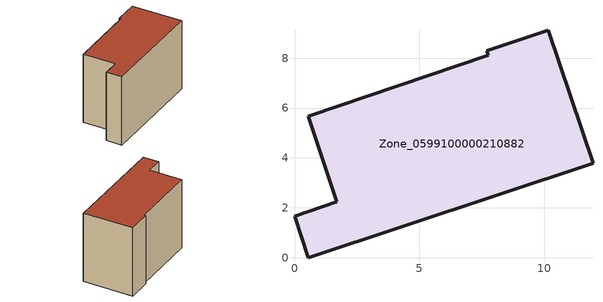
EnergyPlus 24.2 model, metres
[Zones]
Zone_0599100000210882
 floor ground (C_G): 7.77,8.11 7.71,8.29 10.17,9.12 11.96,3.78 0.56,0 0,1.67 1.7,2.24 0.56,5.67 z0
 wall outside (C_F): 1.7,2.24 0,1.67 0.56,0 11.96,3.78 10.17,9.12 7.71,8.29 7.77,8.11 0.56,5.67 1.7,2.24 z0:7.91
 roof outside (C_R): 11.96,3.78 10.17,9.12 7.71,8.29 7.77,8.11 0.56,5.67 1.7,2.24 0,1.67 0.56,0 z7.91
[BUILDING]
Pand.0599100000210882: North Axis=0; Terrain=City; Loads Convergence Tolerance Value=0.04; Temperature Convergence Tolerance Value=0.4; Solar Distribution=FullExterior; Maximum Number of Warmup Days=25; Minimum Number of Warmup Days=1
[Site:Location]
Rotterdam.The.Hague.AP_ZH_NLD Design_Conditions: Latitude=51.96; Longitude=4.45; Time Zone=1; Elevation=-4.5
[SITE:GROUNDTEMPERATURE:BUILDINGSURFACE]
18, 18, 18, 18, 18, 18, 18, 18, 18, 18, 18, 18
[MATERIAL] Thermal Absorptance=0.9; Solar Absorptance=0.7; Visible Absorptance=0.7
Name | Roughness | Thickness | Conductivity | Density | Specific Heat
G.TI.1975-1991 | MediumSmooth | 0.15 | 0.288461 | 540 | 1210
F.TI.1975-1991 | Rough | 0.3 | 0.230769 | 1920 | 840
R.TI.1975-1991 | MediumRough | 0.2 | 0.153846 | 1500 | 1000
[CONSTRUCTION]
C_G: G.TI.1975-1991
C_F: F.TI.1975-1991
C_R: R.TI.1975-1991
[ZONE]
Zone_0599100000210882: Type=1; Multiplier=1; Ceiling Height=Autocalculate; Volume=Autocalculate; Floor Area=autocalculate; Part of Total Floor Area=Yes
[ZONEINFILTRATION:DESIGNFLOWRATE]
Infil_Zone_0599100000210882: Zone or ZoneList or Space or SpaceList=Zone_0599100000210882; Schedule=AlwaysOn; Design Flow Rate Calculation Method=Flow/Area; Flow Rate per Floor Area=0.003; Constant Term Coefficient=1; Temperature Term Coefficient=0; Velocity Term Coefficient=0; Velocity Squared Term Coefficient=0
[HVACTEMPLATE:ZONE:IDEALLOADSAIRSYSTEM]
Zone_0599100000210882: Maximum Heating Supply Air Temperature=50; Minimum Cooling Supply Air Temperature=13; Maximum Heating Supply Air Humidity Ratio=0.0156; Minimum Cooling Supply Air Humidity Ratio=0.0077; Heating Limit=NoLimit; Cooling Limit=NoLimit; Dehumidification Control Type=ConstantSensibleHeatRatio; Cooling Sensible Heat Ratio=0.7; Dehumidification Setpoint=60; Humidification Control Type=None; Humidification Setpoint=30; Outdoor Air Method=None; Outdoor Air Flow Rate per Person=0.00944; Outdoor Air Flow Rate per Zone Floor Area=0; Outdoor Air Flow Rate per Zone=0; Demand Controlled Ventilation Type=None; Outdoor Air Economizer Type=NoEconomizer; Heat Recovery Type=None; Sensible Heat Recovery Effectiveness=0.7; Latent Heat Recovery Effectiveness=0.65
[ZONECONTROL:THERMOSTAT]
ThermostatControl_Zone_0599100000210882: Zone or ZoneList=Zone_0599100000210882; Control Type Schedule=DualSetpointControlType; Control 1=Thermostat_Zone_0599100000210882; Temperature Difference Between Cutout And Setpoint=0
[THERMOSTATSETPOINT:DUALSETPOINT]
Thermostat_Zone_0599100000210882: Heating Setpoint Temperature Schedule=HeatingSetpoint_Zone_0599100000210882; Cooling Setpoint Temperature Schedule=CoolingSetpoint_Zone_0599100000210882
[SCHEDULE:COMPACT]
HeatingSetpoint_Zone_0599100000210882: Through: 12/31, For: AllDays, Until: 24:00, 21
CoolingSetpoint_Zone_0599100000210882: Through: 12/31, For: AllDays, Until: 24:00, 24
DualSetpointControlType: Through: 12/31, For: AllDays, Until: 24:00, 4
AlwaysOn: Through: 12/31, For: AllDays, Until: 24:00, 1
